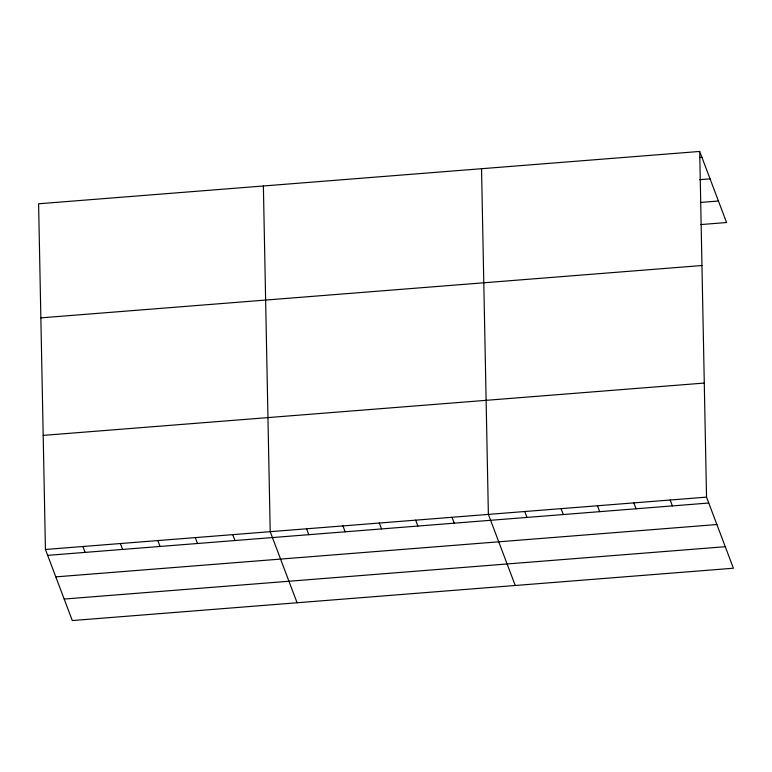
<?xml version="1.0" encoding="UTF-8"?>
<svg xmlns="http://www.w3.org/2000/svg" width="772" height="772" viewBox="0 0 772 772"><rect width="100%" height="100%" fill="white"/><g stroke="black" fill="none" stroke-linecap="round" stroke-linejoin="round"><path stroke-width="1.16" d="M699.702 151.447L38.6 203.779L45.442 549.471L72.298 620.553L733.4 568.221L706.534 497.129L699.702 151.447L726.558 222.529L700.754 224.575M699.577 157.527L701.922 157.343M699.5 179.693L710.057 178.853M700.831 202.409L718.433 201.019M40.858 317.861L701.951 265.52M43.184 435.389L704.276 383.057M45.442 549.471L706.534 497.129M47.671 555.357L708.764 503.026M55.796 576.877L716.898 524.535M64.172 599.043L725.275 546.701M670.183 500.015L672.402 505.901M633.822 502.89L636.041 508.787M597.46 505.766L599.68 511.662M561.099 508.642L563.328 514.538M524.738 511.527L526.967 517.414M515.242 585.485L488.377 514.403L481.535 168.721M452.016 517.279L454.245 523.175M415.654 520.154L417.884 526.05M379.293 523.04L381.522 528.926M342.932 525.915L345.161 531.812M306.571 528.791L308.8 534.687M297.075 602.758L270.21 531.676L263.377 185.984M232.748 534.639L234.977 540.535M195.287 537.601L197.516 543.498M157.826 540.574L160.055 546.46M120.364 543.536L122.594 549.432M82.903 546.499L85.132 552.395"/></g></svg>
